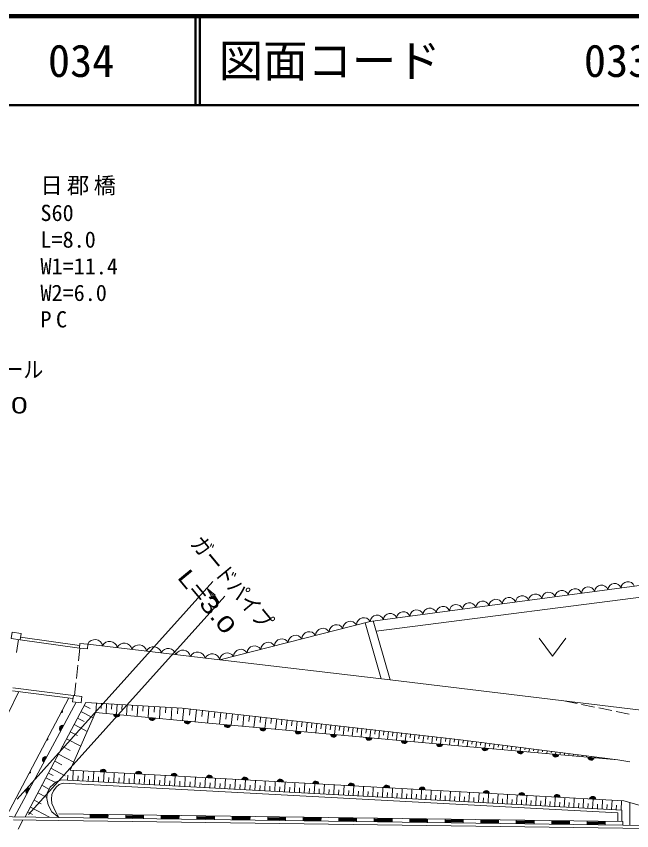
# Model space of a CAD drawing. Units: millimetres, scale not verified. Extents: x 40000 to 680000, y 20000 to 380000.
# Drawn here: x 97576 to 166908, y 288293 to 380000 of the extents above; entities that cross this region are included whole.
import ezdxf
from ezdxf.enums import TextEntityAlignment as Align

# ---------------------------------------------------------------- set-up
doc = ezdxf.new("R2010")
doc.units = ezdxf.units.MM
doc.header["$LTSCALE"] = 1000
for name, color, linetype, lineweight in [('M-STR-HTXT', 7, 'Continuous', 13), ('M-TTL', 2, 'Continuous', 140), ('M-TTL-LINE', 7, 'Continuous', 50), ('M-WORK', 1, 'Continuous', 13)]:
    doc.layers.add(name, color=color, linetype=linetype, lineweight=lineweight)
doc.layers.add('M-TTL-TXT', color=7, linetype='Continuous')
doc.styles.add('ＭＳ ゴシック', font='')
doc.styles.add('ＭＳ Ｐゴシック', font='')
doc.styles.get('ＭＳ ゴシック').set_extended_font_data('MS Gothic')
doc.styles.get('ＭＳ Ｐゴシック').set_extended_font_data('MS PGothic')

# ---------------------------------------------------------------- blocks, each defined once
blk = doc.blocks.new('open_arrow')
at = {"color": 0, "linetype": 'Continuous', "lineweight": -2}
blk.add_lwpolyline([(7.5, 1.25), (0, 0), (7.5, -1.25)], dxfattribs=at)

msp = doc.modelspace()

# ---------------------------------------------------------------- linework, layer by layer
at = {"layer": 'M-STR-HTXT'}
for p, q in [((97662, 291842), (119717, 316357)), ((119048, 315614), (120417, 313965)), ((98965, 290120), (121086, 314708))]:
    msp.add_line(p, q, dxfattribs=at)
at = {"layer": 'M-TTL'}
msp.add_line((680000, 380000), (40000, 380000), dxfattribs=at)
at = {"layer": 'M-TTL-LINE'}
for p, q in [((117750, 380000), (117750, 370000)), ((118250, 380000), (118250, 370000)), ((40000, 370000), (680000, 370000))]:
    msp.add_line(p, q, dxfattribs=at)
at = {"layer": 'M-WORK'}
for p, q in [((138675, 305401), (136869, 311717)), ((104716, 309139), (98048, 310085)), ((97613, 308348), (97835, 309813)), ((104692, 308840), (98004, 309788)), ((156470, 309958), (157970, 307958)), ((157970, 307958), (159470, 309958)), ((104583, 307414), (104752, 308835)), ((139684, 305283), (120507, 307521)), ((104347, 305428), (104524, 306918)), ((104119, 303511), (104288, 304932)), ((90978, 289955), (97867, 303956)), ((97155, 304047), (103957, 303179)), ((97185, 304396), (104004, 303526)), ((103488, 303239), (96454, 289874)), ((104308, 302765), (97369, 289861)), ((106610, 302673), (106548, 301618)), ((107181, 302639), (107148, 302068)), ((160746, 302620), (159256, 302925)), ((104860, 301722), (106233, 300997)), ((105223, 302409), (105909, 302046)), ((107753, 302605), (107688, 301507)), ((108345, 302570), (108310, 301978)), ((108938, 302535), (108871, 301393)), ((109509, 302502), (109475, 301931)), ((110080, 302468), (110010, 301283)), ((110673, 302433), (110638, 301840)), ((111266, 302398), (111193, 301168)), ((111880, 302362), (111844, 301747)), ((112495, 302326), (112420, 301050)), ((113133, 302288), (113096, 301650)), ((113771, 302250), (113693, 300926)), ((114433, 302211), (114394, 301549)), ((115096, 302172), (115014, 300798)), ((115782, 302132), (115742, 301445)), ((116468, 302079), (116307, 300673)), ((117171, 301999), (117091, 301296)), ((117874, 301918), (117716, 300537)), ((118564, 301839), (118485, 301149)), ((119255, 301760), (119100, 300403)), ((162705, 302220), (161236, 302520)), ((164665, 301820), (163195, 302120)), ((166625, 301419), (165155, 301720)), ((103656, 295122), (106507, 301622)), ((104470, 300982), (105210, 300591)), ((119933, 301683), (119856, 301004)), ((120612, 301605), (120460, 300280)), ((121274, 301529), (121199, 300867)), ((121937, 301453), (121789, 300161)), ((122583, 301379), (122509, 300733)), ((123229, 301305), (123085, 300045)), ((123859, 301233), (123787, 300603)), ((124490, 301161), (124349, 299932)), ((125104, 301091), (125034, 300476)), ((125719, 301021), (125582, 299821)), ((126319, 300952), (126250, 300352)), ((126919, 300883), (126785, 299713)), ((127504, 300816), (127437, 300231)), ((104079, 300242), (105559, 299460)), ((128089, 300750), (127958, 299608)), ((128660, 300684), (128594, 300114)), ((129230, 300619), (129103, 299506)), ((129787, 300555), (129723, 299999)), ((130344, 300492), (130219, 299406)), ((130887, 300429), (130824, 299886)), ((131430, 300367), (131308, 299308)), ((131959, 300307), (131899, 299777)), ((132489, 300246), (132371, 299213)), ((133006, 300187), (132947, 299670)), ((133522, 300128), (133407, 299120)), ((134026, 300070), (133969, 299566)), ((134530, 300013), (134418, 299029)), ((135027, 299956), (134971, 299464)), ((135524, 299899), (135414, 298940)), ((103657, 299444), (104455, 299022)), ((136021, 299842), (135966, 299363)), ((136518, 299785), (136411, 298851)), ((137014, 299728), (136961, 299261)), ((137511, 299672), (137407, 298761)), ((138008, 299615), (137956, 299160)), ((138505, 299558), (138403, 298672)), ((139001, 299501), (138951, 299058)), ((139498, 299444), (139400, 298583)), ((139995, 299387), (139946, 298957)), ((140492, 299331), (140396, 298494)), ((140988, 299274), (140940, 298855)), ((141485, 299217), (141392, 298404)), ((141982, 299160), (141935, 298754)), ((142479, 299103), (142388, 298315)), ((142975, 299047), (142930, 298652)), ((143472, 298990), (143385, 298226)), ((103236, 298646), (104832, 297803)), ((143969, 298933), (143925, 298551)), ((144466, 298876), (144381, 298136)), ((144962, 298819), (144920, 298449)), ((145459, 298762), (145377, 298047)), ((145956, 298706), (145915, 298348)), ((146453, 298649), (146374, 297958)), ((146949, 298592), (146910, 298246)), ((147446, 298534), (147362, 297869)), ((147942, 298471), (147900, 298139)), ((148438, 298408), (148359, 297780)), ((148934, 298345), (148894, 298031)), ((149430, 298282), (149355, 297691)), ((149926, 298219), (149889, 297924)), ((150422, 298156), (150352, 297602)), ((150918, 298093), (150883, 297816)), ((102781, 297785), (103642, 297331)), ((151414, 298031), (151349, 297514)), ((151910, 297968), (151878, 297709)), ((152406, 297905), (152345, 297425)), ((152902, 297842), (152872, 297602)), ((153398, 297779), (153342, 297336)), ((153894, 297716), (153866, 297494)), ((154390, 297653), (154339, 297247)), ((154887, 297590), (154861, 297387)), ((155383, 297527), (155336, 297158)), ((155879, 297464), (155855, 297280)), ((156375, 297402), (156332, 297069)), ((156871, 297339), (156850, 297172)), ((157367, 297276), (157329, 296980)), ((157863, 297213), (157844, 297065)), ((158359, 297150), (158326, 296891)), ((102327, 296925), (104048, 296016)), ((158855, 297087), (158838, 296958)), ((159351, 297024), (159323, 296802)), ((159847, 296961), (159833, 296850)), ((160343, 296898), (160319, 296713)), ((160839, 296835), (160827, 296743)), ((161335, 296773), (161316, 296624)), ((161831, 296710), (161821, 296635)), ((162327, 296647), (162313, 296535)), ((162823, 296584), (162816, 296528)), ((166693, 296037), (165331, 296266)), ((101479, 295319), (103085, 294471)), ((101903, 296122), (102706, 295698)), ((101201, 294791), (101728, 294513)), ((103347, 293974), (103378, 294554)), ((103928, 293942), (103990, 295104)), ((104507, 293911), (104539, 294491)), ((105087, 293880), (105149, 295039)), ((105665, 293849), (105697, 294427)), ((106244, 293818), (106306, 294975)), ((107399, 293755), (107461, 294910)), ((108551, 293693), (108613, 294846)), ((109701, 293631), (109763, 294782)), ((110849, 293570), (110911, 294717)), ((111995, 293508), (112056, 294654)), ((113138, 293446), (113200, 294590)), ((114279, 293385), (114341, 294526)), ((115418, 293323), (115480, 294462)), ((116555, 293262), (116616, 294399)), ((100922, 294264), (101977, 293708)), ((106821, 293787), (106852, 294364)), ((107975, 293724), (108006, 294301)), ((109126, 293662), (109157, 294237)), ((110275, 293600), (110306, 294174)), ((111422, 293539), (111453, 294112)), ((112566, 293477), (112597, 294049)), ((113709, 293416), (113739, 293986)), ((114849, 293354), (114879, 293924)), ((115987, 293293), (116017, 293861)), ((117122, 293232), (117153, 293799)), ((117690, 293201), (117751, 294336)), ((118256, 293171), (118286, 293737)), ((118822, 293140), (118883, 294272)), ((119387, 293110), (119417, 293675)), ((119952, 293079), (120013, 294209)), ((120516, 293049), (120546, 293613)), ((121080, 293019), (121140, 294146)), ((121642, 292988), (121673, 293551)), ((122205, 292958), (122266, 294084)), ((122767, 292928), (122797, 293489)), ((123329, 292897), (123389, 294021)), ((124450, 292837), (124510, 293958)), ((125569, 292777), (125629, 293896)), ((126686, 292717), (126746, 293833)), ((127801, 292657), (127861, 293771)), ((128913, 292597), (128973, 293709)), ((130023, 292537), (130083, 293647)), ((131131, 292477), (131191, 293585)), ((132237, 292418), (132297, 293524)), ((100468, 293404), (101328, 292949)), ((123889, 292867), (123920, 293428)), ((125009, 292807), (125040, 293366)), ((126127, 292747), (126158, 293305)), ((127243, 292687), (127273, 293244)), ((128357, 292627), (128387, 293183)), ((129468, 292567), (129498, 293122)), ((130577, 292507), (130607, 293061)), ((131684, 292447), (131714, 293000)), ((132789, 292388), (132819, 292940)), ((133341, 292358), (133401, 293462)), ((133892, 292328), (133922, 292879)), ((134443, 292299), (134502, 293400)), ((134993, 292269), (135022, 292819)), ((135542, 292240), (135602, 293339)), ((136091, 292210), (136121, 292759)), ((136640, 292180), (136699, 293278)), ((137187, 292151), (137217, 292699)), ((137735, 292122), (137794, 293217)), ((138281, 292092), (138311, 292639)), ((138828, 292063), (138887, 293156)), ((139373, 292033), (139403, 292579)), ((139919, 292004), (139977, 293095)), ((141007, 291945), (141066, 293034)), ((142094, 291887), (142153, 292973)), ((143179, 291828), (143237, 292913)), ((144261, 291770), (144319, 292852)), ((145341, 291712), (145399, 292792)), ((146419, 291654), (146477, 292732)), ((147496, 291596), (147554, 292673)), ((148572, 291538), (148630, 292614)), ((149648, 291480), (149706, 292555)), ((99589, 291740), (100392, 291316)), ((100013, 292543), (101014, 292015)), ((140463, 291975), (140492, 292519)), ((141551, 291916), (141580, 292459)), ((142636, 291858), (142666, 292400)), ((143720, 291799), (143749, 292340)), ((144801, 291741), (144830, 292281)), ((145880, 291683), (145909, 292222)), ((146958, 291625), (146987, 292163)), ((148034, 291567), (148063, 292105)), ((149110, 291509), (149139, 292047)), ((150185, 291451), (150214, 291988)), ((150723, 291422), (150781, 292497)), ((151260, 291393), (151289, 291930)), ((151797, 291364), (151855, 292438)), ((152334, 291335), (152363, 291872)), ((152871, 291306), (152929, 292380)), ((153407, 291277), (153436, 291814)), ((153944, 291248), (154002, 292322)), ((154480, 291220), (154509, 291756)), ((155016, 291191), (155074, 292263)), ((155552, 291162), (155581, 291698)), ((156088, 291133), (156146, 292205)), ((156624, 291104), (156653, 291640)), ((157159, 291075), (157217, 292147)), ((158230, 291018), (158288, 292088)), ((159300, 290960), (159357, 292030)), ((160369, 290902), (160427, 291972)), ((161438, 290845), (161495, 291914)), ((162506, 290787), (162564, 291855)), ((163573, 290730), (163631, 291797)), ((164640, 290672), (164698, 291739)), ((165707, 290615), (165764, 291681)), ((99165, 290937), (101314, 289802)), ((157695, 291046), (157723, 291582)), ((158765, 290989), (158794, 291524)), ((159834, 290931), (159863, 291466)), ((160904, 290874), (160932, 291408)), ((161972, 290816), (162001, 291350)), ((163040, 290759), (163068, 291292)), ((164107, 290701), (164136, 291235)), ((165173, 290644), (165202, 291177)), ((166688, 288920), (166703, 291476)), ((98887, 290410), (99414, 290132)), ((165906, 289324), (102372, 290187)), ((105912, 290139), (105906, 289739)), ((107907, 289792), (105907, 289819)), ((107908, 289872), (105908, 289899)), ((107909, 289952), (105909, 289979)), ((107910, 290032), (105910, 290059)), ((107906, 289712), (107911, 290112)), ((109911, 290084), (109906, 289685)), ((111908, 289817), (109908, 289845)), ((111909, 289897), (109909, 289924)), ((111910, 289977), (109910, 290004)), ((111906, 289657), (111911, 290057)), ((113911, 290030), (113905, 289630)), ((115908, 289843), (113909, 289870)), ((115910, 289923), (113910, 289950)), ((115905, 289603), (115911, 290003)), ((117910, 289976), (117905, 289576)), ((119908, 289789), (117908, 289816)), ((119909, 289869), (117909, 289896)), ((119905, 289549), (119910, 289949)), ((121910, 289922), (121905, 289522)), ((123909, 289814), (121909, 289842)), ((123904, 289494), (123910, 289894)), ((125910, 289867), (125904, 289467)), ((127904, 289440), (127910, 289840)), ((129909, 289813), (129904, 289413)), ((102372, 289439), (97251, 289513)), ((97788, 288471), (98306, 289497)), ((165901, 288924), (102366, 289787)), ((165899, 288574), (102372, 289439)), ((111907, 289737), (109907, 289765)), ((115906, 289683), (113906, 289710)), ((115907, 289763), (113908, 289790)), ((119906, 289629), (117906, 289656)), ((119907, 289709), (117907, 289736)), ((123906, 289574), (121906, 289602)), ((123907, 289654), (121907, 289682)), ((123908, 289734), (121908, 289762)), ((127905, 289520), (125905, 289547)), ((127906, 289600), (125906, 289627)), ((127907, 289680), (125908, 289707)), ((127908, 289760), (125909, 289787)), ((131905, 289466), (129905, 289493)), ((131906, 289546), (129906, 289573)), ((131907, 289626), (129907, 289653)), ((131908, 289706), (129908, 289733)), ((131904, 289386), (131909, 289786)), ((133909, 289759), (133904, 289359)), ((135904, 289412), (133905, 289439)), ((135906, 289492), (133906, 289519)), ((135907, 289572), (133907, 289599)), ((135908, 289652), (133908, 289679)), ((135903, 289332), (135909, 289732)), ((137909, 289704), (137903, 289304)), ((139904, 289357), (137904, 289384)), ((139905, 289437), (137905, 289464)), ((139906, 289517), (137906, 289544)), ((139907, 289597), (137908, 289624)), ((139903, 289277), (139908, 289677)), ((141908, 289650), (141903, 289250)), ((143904, 289303), (141904, 289330)), ((143905, 289383), (141905, 289410)), ((143906, 289463), (141906, 289490)), ((143907, 289543), (141907, 289570)), ((143903, 289223), (143908, 289623)), ((145908, 289596), (145902, 289196)), ((147903, 289249), (145904, 289276)), ((147904, 289329), (145905, 289356)), ((147906, 289409), (145906, 289436)), ((147907, 289489), (145907, 289516)), ((147902, 289169), (147908, 289569)), ((149907, 289541), (149902, 289141)), ((151903, 289194), (149903, 289221)), ((151904, 289274), (149904, 289301)), ((151905, 289354), (149905, 289381)), ((151906, 289434), (149906, 289461)), ((151902, 289114), (151907, 289514)), ((153907, 289487), (153902, 289087)), ((155903, 289140), (153903, 289167)), ((155904, 289220), (153904, 289247)), ((155905, 289300), (153905, 289327)), ((155906, 289380), (153906, 289407)), ((155902, 289060), (155907, 289460)), ((157907, 289433), (157901, 289033)), ((159902, 289086), (157902, 289113)), ((159903, 289166), (157904, 289193)), ((159904, 289246), (157905, 289273)), ((159905, 289326), (157906, 289353)), ((159901, 289006), (159907, 289406)), ((161906, 289379), (161901, 288979)), ((163902, 289031), (161902, 289059)), ((163903, 289111), (161903, 289139)), ((163904, 289191), (161904, 289219)), ((163905, 289271), (161905, 289299)), ((163901, 288951), (163906, 289351)), ((165904, 289324), (165901, 288924))]:
    msp.add_line(p, q, dxfattribs=at)
for points in [[(217769, 322601), (137446, 311865), (120507, 307521), (105645, 309315)], [(171389, 301463), (172632, 311182), (172632, 315194), (138106, 310770)], [(137779, 311909), (139684, 305283), (171389, 301463)], [(165331, 296266), (147335, 298548), (116245, 302104), (105400, 302744), (98587, 289843)], [(106507, 301622), (119250, 300389), (147386, 297867), (165331, 296266)], [(186282, 291969), (180382, 290213), (170535, 290397), (166026, 291667), (147009, 292702), (103656, 295122)], [(102366, 289787), (101595, 290421), (101153, 291194), (101006, 291930), (101061, 292574), (101393, 293187), (102068, 293789), (102681, 294009), (165785, 290611), (165790, 289322)], [(102366, 289787), (102029, 290384), (101571, 291354), (101533, 291856), (101599, 292374), (101768, 292772), (102084, 293197), (102422, 293503), (102858, 293628), (165326, 290314), (165326, 289332)], [(61491, 290641), (89310, 289980), (102366, 289787)], [(219682, 288218), (207061, 288050), (203307, 288896), (191417, 290037), (179969, 288491), (165899, 288574)], [(219678, 288568), (207098, 288400), (203362, 289243), (191410, 290390), (179947, 288842), (165901, 288924)]]:
    msp.add_lwpolyline(points, dxfattribs=at)
for points in [[(97112, 310650), (98109, 310503), (98004, 309788), (97006, 309935)], [(104737, 309389), (105645, 309315), (105600, 308766), (104692, 308840)], [(104004, 303526), (104975, 303395), (104879, 302688), (103909, 302819)]]:
    msp.add_lwpolyline(points, close=True, dxfattribs=at)
for centre, radius, start, end in [((160524, 314779), 769, 20.31943, 174.90698), ((162012, 314978), 769, 20.31943, 174.90698), ((163499, 315177), 769, 20.31943, 174.90698), ((164987, 315375), 769, 20.31943, 174.90698), ((166474, 315574), 769, 20.31943, 174.90698), ((154574, 313984), 769, 20.31943, 174.90698), ((156062, 314182), 769, 20.31943, 174.90698), ((157549, 314381), 769, 20.31943, 174.90698), ((159037, 314580), 769, 20.31943, 174.90698), ((147137, 312990), 769, 20.31943, 174.90698), ((148624, 313188), 769, 20.31943, 174.90698), ((150112, 313387), 769, 20.31943, 174.90698), ((151599, 313586), 769, 20.31943, 174.90698), ((153087, 313785), 769, 20.31943, 174.90698), ((139700, 311995), 769, 20.31943, 174.90698), ((141187, 312194), 769, 20.31943, 174.90698), ((142675, 312393), 769, 20.31943, 174.90698), ((144162, 312592), 769, 20.31943, 174.90698), ((145649, 312791), 769, 20.31943, 174.90698), ((135192, 311053), 826, 30.28707, 178.47771), ((136732, 311448), 826, 30.28707, 178.47771), ((138212, 311797), 769, 20.31943, 174.90698), ((132113, 310263), 826, 30.28707, 178.47771), ((133653, 310658), 826, 30.28707, 178.47771), ((129033, 309474), 826, 30.28707, 178.47771), ((130573, 309869), 826, 30.28707, 178.47771), ((106437, 308941), 876, 11.50316, 154.73196), ((108089, 308742), 876, 11.50316, 154.73196), ((109740, 308543), 876, 11.50316, 154.73196), ((111391, 308343), 876, 11.50316, 154.73196), ((124413, 308289), 826, 30.28707, 178.47771), ((125953, 308684), 826, 30.28707, 178.47771), ((127493, 309079), 826, 30.28707, 178.47771), ((113043, 308144), 876, 11.50316, 154.73196), ((114694, 307945), 876, 11.50316, 154.73196), ((116346, 307745), 876, 11.50316, 154.73196), ((117997, 307546), 876, 11.50316, 154.73196), ((119648, 307347), 876, 11.50316, 154.73196), ((121334, 307499), 826, 30.28707, 178.47771), ((122873, 307894), 826, 30.28707, 178.47771), ((102634, 301751), 162, 264.86325, 39.62352), ((102634, 301751), 130, 270.97903, 33.50773), ((102634, 301751), 100, 280.92557, 23.56119), ((108902, 301444), 354, 183.26987, 345.67505), ((108902, 301444), 283, 185.49391, 343.45101), ((108902, 301444), 212, 189.24024, 339.70468), ((108902, 301444), 142, 196.95197, 331.99295), ((108902, 301444), 100, 207.26963, 321.67529), ((112884, 301059), 354, 183.26987, 345.67505), ((112884, 301059), 283, 185.49391, 343.45101), ((112884, 301059), 212, 189.24024, 339.70468), ((112884, 301059), 142, 196.95197, 331.99295), ((112884, 301059), 100, 207.26963, 321.67529), ((102781, 299810), 354, 70.5292, 232.93437), ((102781, 299810), 283, 72.75323, 230.71033), ((102781, 299810), 212, 76.49956, 226.96401), ((102781, 299810), 142, 84.21129, 219.25228), ((102781, 299810), 100, 94.52895, 208.93462), ((116865, 300674), 354, 183.26987, 345.67505), ((116865, 300674), 283, 185.49391, 343.45101), ((116865, 300674), 212, 189.24024, 339.70468), ((116865, 300674), 142, 196.95197, 331.99295), ((116865, 300674), 100, 207.26963, 321.67529), ((121371, 300253), 354, 183.67649, 346.08167), ((121371, 300253), 283, 185.90053, 343.85763), ((121371, 300253), 212, 189.64685, 340.1113), ((121371, 300253), 142, 197.35858, 332.39957), ((121371, 300253), 100, 207.67625, 322.08191), ((125355, 299896), 354, 183.67649, 346.08167), ((125355, 299896), 283, 185.90053, 343.85763), ((125355, 299896), 212, 189.64685, 340.1113), ((125355, 299896), 142, 197.35858, 332.39957), ((125355, 299896), 100, 207.67625, 322.08191), ((129339, 299539), 354, 183.67649, 346.08167), ((129339, 299539), 283, 185.90053, 343.85763), ((129339, 299539), 212, 189.64685, 340.1113), ((129339, 299539), 142, 197.35858, 332.39957), ((129339, 299539), 100, 207.67625, 322.08191), ((133323, 299182), 354, 183.67649, 346.08167), ((133323, 299182), 283, 185.90053, 343.85763), ((133323, 299182), 212, 189.64685, 340.1113), ((133323, 299182), 142, 197.35858, 332.39957), ((133323, 299182), 100, 207.67625, 322.08191), ((100984, 298615), 162, 264.86325, 39.62352), ((100984, 298615), 130, 270.97903, 33.50773), ((100984, 298615), 100, 280.92557, 23.56119), ((137307, 298825), 354, 183.67649, 346.08167), ((137307, 298825), 283, 185.90053, 343.85763), ((137307, 298825), 212, 189.64685, 340.1113), ((137307, 298825), 142, 197.35858, 332.39957), ((137307, 298825), 100, 207.67625, 322.08191), ((141291, 298468), 354, 183.67649, 346.08167), ((141291, 298468), 283, 185.90053, 343.85763), ((141291, 298468), 212, 189.64685, 340.1113), ((141291, 298468), 142, 197.35858, 332.39957), ((141291, 298468), 100, 207.67625, 322.08191), ((145275, 298111), 354, 183.67649, 346.08167), ((145275, 298111), 283, 185.90053, 343.85763), ((145275, 298111), 212, 189.64685, 340.1113), ((145275, 298111), 142, 197.35858, 332.39957), ((145275, 298111), 100, 207.67625, 322.08191), ((150387, 297654), 354, 183.69837, 346.10355), ((150387, 297654), 283, 185.92241, 343.87951), ((150387, 297654), 212, 189.66873, 340.13318), ((150387, 297654), 142, 197.38046, 332.42145), ((150387, 297654), 100, 207.69813, 322.10379), ((154371, 297298), 354, 183.69837, 346.10355), ((154371, 297298), 283, 185.92241, 343.87951), ((154371, 297298), 212, 189.66873, 340.13318), ((154371, 297298), 142, 197.38046, 332.42145), ((154371, 297298), 100, 207.69813, 322.10379), ((100887, 296287), 354, 70.5292, 232.93437), ((100887, 296287), 283, 72.75323, 230.71033), ((100887, 296287), 212, 76.49956, 226.96401), ((100887, 296287), 142, 84.21129, 219.25228), ((100887, 296287), 100, 94.52895, 208.93462), ((158355, 296943), 354, 183.69837, 346.10355), ((158355, 296943), 283, 185.92241, 343.87951), ((158355, 296943), 212, 189.66873, 340.13318), ((158355, 296943), 142, 197.38046, 332.42145), ((158355, 296943), 100, 207.69813, 322.10379), ((162340, 296587), 354, 183.69837, 346.10355), ((162340, 296587), 283, 185.92241, 343.87951), ((162340, 296587), 212, 189.66873, 340.13318), ((162340, 296587), 142, 197.38046, 332.42145), ((162340, 296587), 100, 207.69813, 322.10379), ((99028, 294899), 162, 264.86325, 39.62352), ((99028, 294899), 130, 270.97903, 33.50773), ((99028, 294899), 100, 280.92557, 23.56119), ((107357, 294862), 354, 5.60209, 168.00727), ((107357, 294862), 283, 7.82613, 165.78323), ((107357, 294862), 212, 11.57245, 162.0369), ((107357, 294862), 142, 19.28418, 154.32517), ((107357, 294862), 100, 29.60185, 144.00751), ((111351, 294639), 354, 5.60209, 168.00727), ((111351, 294639), 283, 7.82613, 165.78323), ((111351, 294639), 212, 11.57245, 162.0369), ((111351, 294639), 142, 19.28418, 154.32517), ((111351, 294639), 100, 29.60185, 144.00751), ((115345, 294416), 354, 5.60209, 168.00727), ((115345, 294416), 283, 7.82613, 165.78323), ((115345, 294416), 212, 11.57245, 162.0369), ((115345, 294416), 142, 19.28418, 154.32517), ((115345, 294416), 100, 29.60185, 144.00751), ((119339, 294193), 354, 5.60209, 168.00727), ((119339, 294193), 283, 7.82613, 165.78323), ((119339, 294193), 212, 11.57245, 162.0369), ((119339, 294193), 142, 19.28418, 154.32517), ((119339, 294193), 100, 29.60185, 144.00751), ((123333, 293970), 354, 5.60209, 168.00727), ((123333, 293970), 283, 7.82613, 165.78323), ((123333, 293970), 212, 11.57245, 162.0369), ((123333, 293970), 142, 19.28418, 154.32517), ((123333, 293970), 100, 29.60185, 144.00751), ((127326, 293747), 354, 5.60209, 168.00727), ((127326, 293747), 283, 7.82613, 165.78323), ((127326, 293747), 212, 11.57245, 162.0369), ((127326, 293747), 142, 19.28418, 154.32517), ((127326, 293747), 100, 29.60185, 144.00751), ((131320, 293524), 354, 5.60209, 168.00727), ((131320, 293524), 283, 7.82613, 165.78323), ((131320, 293524), 212, 11.57245, 162.0369), ((131320, 293524), 142, 19.28418, 154.32517), ((131320, 293524), 100, 29.60185, 144.00751), ((135314, 293301), 354, 5.60209, 168.00727), ((135314, 293301), 283, 7.82613, 165.78323), ((135314, 293301), 212, 11.57245, 162.0369), ((98992, 292764), 354, 70.5292, 232.93437), ((98992, 292764), 283, 72.75323, 230.71033), ((98992, 292764), 212, 76.49956, 226.96401), ((98992, 292764), 142, 84.21129, 219.25228), ((98992, 292764), 100, 94.52895, 208.93462), ((135314, 293301), 142, 19.28418, 154.32517), ((135314, 293301), 100, 29.60185, 144.00751), ((139308, 293078), 354, 5.60209, 168.00727), ((139308, 293078), 283, 7.82613, 165.78323), ((139308, 293078), 212, 11.57245, 162.0369), ((139308, 293078), 142, 19.28418, 154.32517), ((139308, 293078), 100, 29.60185, 144.00751), ((143301, 292855), 354, 5.60209, 168.00727), ((143301, 292855), 283, 7.82613, 165.78323), ((143301, 292855), 212, 11.57245, 162.0369), ((143301, 292855), 142, 19.28418, 154.32517), ((143301, 292855), 100, 29.60185, 144.00751), ((150523, 292457), 354, 5.68131, 168.08649), ((150523, 292457), 283, 7.90535, 165.86245), ((150523, 292457), 212, 11.65168, 162.11612), ((150523, 292457), 142, 19.36341, 154.4044), ((150523, 292457), 100, 29.68107, 144.08673), ((154517, 292239), 354, 5.68131, 168.08649), ((154517, 292239), 283, 7.90535, 165.86245), ((154517, 292239), 212, 11.65168, 162.11612), ((154517, 292239), 142, 19.36341, 154.4044), ((154517, 292239), 100, 29.68107, 144.08673), ((158511, 292022), 354, 5.68131, 168.08649), ((158511, 292022), 283, 7.90535, 165.86245), ((158511, 292022), 212, 11.65168, 162.11612), ((158511, 292022), 142, 19.36341, 154.4044), ((158511, 292022), 100, 29.68107, 144.08673), ((162506, 291804), 354, 5.68131, 168.08649), ((162506, 291804), 283, 7.90535, 165.86245), ((162506, 291804), 212, 11.65168, 162.11612), ((162506, 291804), 142, 19.36341, 154.4044), ((162506, 291804), 100, 29.68107, 144.08673)]:
    msp.add_arc(centre, radius, start, end, dxfattribs=at)

# ---------------------------------------------------------------- block references
at = {"layer": 'M-STR-HTXT', "xscale": 160, "yscale": 160}
for p, rotation in [((119048, 315614), 309.7), ((120417, 313965), 129.7)]:
    msp.add_blockref('open_arrow', p, dxfattribs=dict(at, rotation=rotation))

# ---------------------------------------------------------------- texts
at = {"layer": 'M-STR-HTXT', "style": 'ＭＳ ゴシック'}
for s, p in [('S60', (100299, 357861)), ('L=8.0', (100299, 354861)), ('W1=11.4', (100299, 351861)), ('W2=6.0', (100299, 348861))]:
    msp.add_text(s, height=1833, dxfattribs=at).set_placement(p, align=Align.MIDDLE_LEFT)
at = {"layer": 'M-STR-HTXT', "style": 'ＭＳ Ｐゴシック'}
for s, width, p in [('ガードレール', 0.9, (93872, 338759)), ('L=9.0', 1.4, (94606, 334731))]:
    msp.add_text(s, height=1833, dxfattribs=dict(at, width=width)).set_placement(p, align=Align.BOTTOM_CENTER)
for s, width, p in [('ガードパイプ', 0.85, (120764, 315337)), ('L=3.0', 1.4, (117916, 313161))]:
    msp.add_text(s, height=1833, rotation=309.699, dxfattribs=dict(at, width=width)).set_placement(p, align=Align.BOTTOM_CENTER)
at = {"layer": 'M-STR-HTXT', "char_height": 1833, "attachment_point": 4, "style": 'ＭＳ ゴシック'}
for s, insert in [('\\T1.2;日郡橋', (100299, 360861)), ('\\T1.4;PC', (100299, 345861))]:
    msp.add_mtext(s, dxfattribs=dict(at, insert=insert))
at = {"layer": 'M-TTL-TXT', "style": 'ＭＳ ゴシック'}
for s, p in [('図面コード', (120380, 375000)), ('034', (101142, 375000)), ('033-00', (161521, 375000))]:
    msp.add_text(s, height=3666, dxfattribs=at).set_placement(p, align=Align.MIDDLE_LEFT)

doc.saveas('drawing.dxf')
